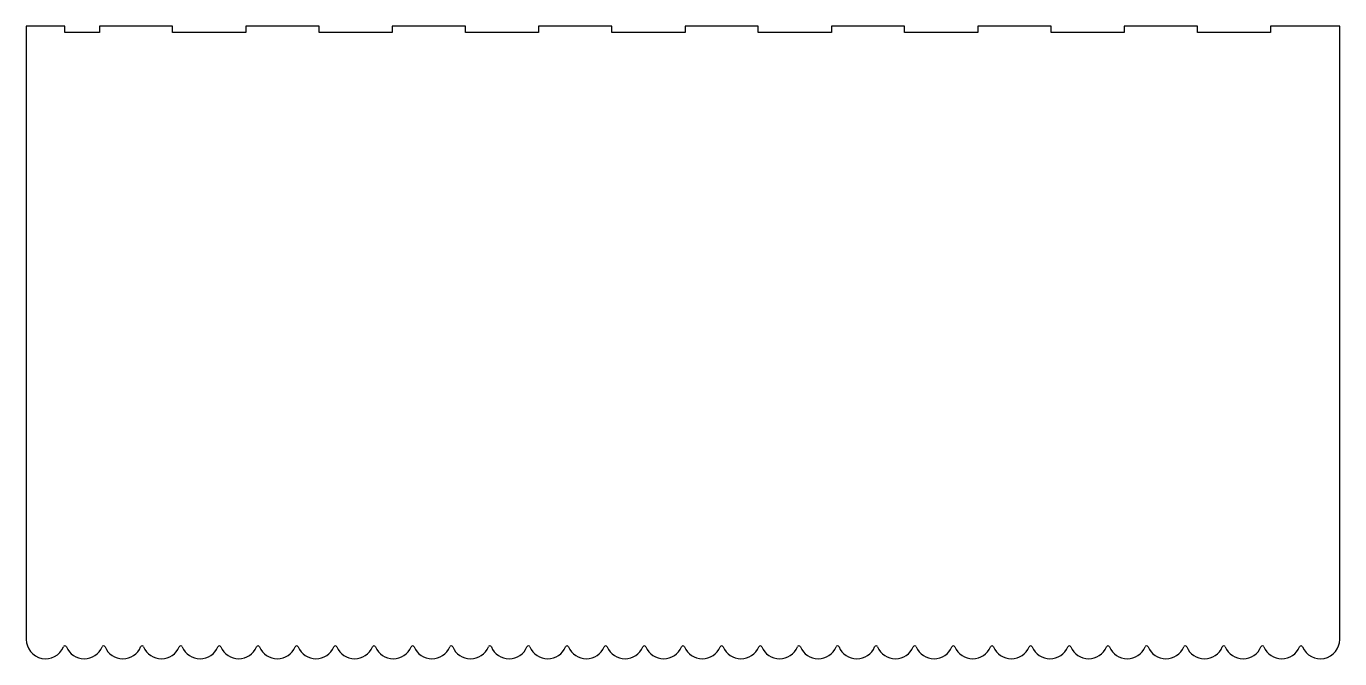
# Model space of a CAD drawing. Header units: millimetres. Extents: x 2095 to 2741, y 1426 to 1737.
import ezdxf

# ---------------------------------------------------------------- set-up
doc = ezdxf.new("R2010")
doc.units = ezdxf.units.MM

msp = doc.modelspace()

# ---------------------------------------------------------------- linework, layer by layer
for p, q in [((2113.51, 1736.83, 563.46), (2094.51, 1736.83, 563.46)), ((2094.51, 1736.83, 563.46), (2094.51, 1435.34, 563.46)), ((2113.51, 1733.83, 563.46), (2113.51, 1736.83, 563.46)), ((2130.51, 1733.83, 563.46), (2113.51, 1733.83, 563.46)), ((2166.51, 1736.83, 563.46), (2130.51, 1736.83, 563.46)), ((2130.51, 1736.83, 563.46), (2130.51, 1733.83, 563.46)), ((2166.51, 1733.83, 563.46), (2166.51, 1736.83, 563.46)), ((2202.51, 1733.83, 563.46), (2166.51, 1733.83, 563.46)), ((2238.51, 1736.83, 563.46), (2202.51, 1736.83, 563.46)), ((2202.51, 1736.83, 563.46), (2202.51, 1733.83, 563.46)), ((2238.51, 1733.83, 563.46), (2238.51, 1736.83, 563.46)), ((2274.51, 1733.83, 563.46), (2238.51, 1733.83, 563.46)), ((2310.51, 1736.83, 563.46), (2274.51, 1736.83, 563.46)), ((2274.51, 1736.83, 563.46), (2274.51, 1733.83, 563.46)), ((2310.51, 1733.83, 563.46), (2310.51, 1736.83, 563.46)), ((2346.51, 1733.83, 563.46), (2310.51, 1733.83, 563.46)), ((2382.51, 1736.83, 563.46), (2346.51, 1736.83, 563.46)), ((2346.51, 1736.83, 563.46), (2346.51, 1733.83, 563.46)), ((2382.51, 1733.83, 563.46), (2382.51, 1736.83, 563.46)), ((2418.51, 1733.83, 563.46), (2382.51, 1733.83, 563.46)), ((2454.51, 1736.83, 563.46), (2418.51, 1736.83, 563.46)), ((2418.51, 1736.83, 563.46), (2418.51, 1733.83, 563.46)), ((2454.51, 1733.83, 563.46), (2454.51, 1736.83, 563.46)), ((2490.51, 1733.83, 563.46), (2454.51, 1733.83, 563.46)), ((2526.51, 1736.83, 563.46), (2490.51, 1736.83, 563.46)), ((2490.51, 1736.83, 563.46), (2490.51, 1733.83, 563.46)), ((2526.51, 1733.83, 563.46), (2526.51, 1736.83, 563.46)), ((2562.51, 1733.83, 563.46), (2526.51, 1733.83, 563.46)), ((2598.51, 1736.83, 563.46), (2562.51, 1736.83, 563.46)), ((2562.51, 1736.83, 563.46), (2562.51, 1733.83, 563.46)), ((2598.51, 1733.83, 563.46), (2598.51, 1736.83, 563.46)), ((2634.51, 1733.83, 563.46), (2598.51, 1733.83, 563.46)), ((2670.51, 1736.83, 563.46), (2634.51, 1736.83, 563.46)), ((2634.51, 1736.83, 563.46), (2634.51, 1733.83, 563.46)), ((2670.51, 1733.83, 563.46), (2670.51, 1736.83, 563.46)), ((2706.51, 1733.83, 563.46), (2670.51, 1733.83, 563.46)), ((2740.51, 1736.83, 563.46), (2706.51, 1736.83, 563.46)), ((2706.51, 1736.83, 563.46), (2706.51, 1733.83, 563.46)), ((2740.51, 1435.34, 563.46), (2740.51, 1736.83, 563.46))]:
    msp.add_line(p, q)
for centre, radius, start, end in [((2104.01, 1435.34, 563.46), 9.5, 180, 337.26911), ((2731.01, 1435.34, 563.46), 9.5, 202.73089, 0), ((2113.51, 1431.36, 563.46), 0.8, 22.7309, 157.26911), ((2123.01, 1435.34, 563.46), 9.5, 202.7309, 337.2691), ((2132.51, 1431.36, 563.46), 0.8, 22.7309, 157.2691), ((2142.01, 1435.34, 563.46), 9.5, 202.7309, 337.2691), ((2151.51, 1431.36, 563.46), 0.8, 22.7309, 157.2691), ((2161.01, 1435.34, 563.46), 9.5, 202.7309, 337.2691), ((2170.51, 1431.36, 563.46), 0.8, 22.7309, 157.2691), ((2180.01, 1435.34, 563.46), 9.5, 202.7309, 337.2691), ((2189.51, 1431.36, 563.46), 0.8, 22.7309, 157.2691), ((2199.01, 1435.34, 563.46), 9.5, 202.7309, 337.2691), ((2208.51, 1431.36, 563.46), 0.8, 22.7309, 157.2691), ((2218.01, 1435.34, 563.46), 9.5, 202.7309, 337.2691), ((2227.51, 1431.36, 563.46), 0.8, 22.7309, 157.2691), ((2237.01, 1435.34, 563.46), 9.5, 202.7309, 337.2691), ((2246.51, 1431.36, 563.46), 0.8, 22.7309, 157.2691), ((2256.01, 1435.34, 563.46), 9.5, 202.7309, 337.2691), ((2265.51, 1431.36, 563.46), 0.8, 22.7309, 157.2691), ((2275.01, 1435.34, 563.46), 9.5, 202.7309, 337.2691), ((2284.51, 1431.36, 563.46), 0.8, 22.7309, 157.2691), ((2294.01, 1435.34, 563.46), 9.5, 202.7309, 337.2691), ((2303.51, 1431.36, 563.46), 0.8, 22.7309, 157.2691), ((2313.01, 1435.34, 563.46), 9.5, 202.7309, 337.2691), ((2322.51, 1431.36, 563.46), 0.8, 22.7309, 157.2691), ((2332.01, 1435.34, 563.46), 9.5, 202.7309, 337.2691), ((2341.51, 1431.36, 563.46), 0.8, 22.7309, 157.2691), ((2351.01, 1435.34, 563.46), 9.5, 202.7309, 337.2691), ((2360.51, 1431.36, 563.46), 0.8, 22.7309, 157.2691), ((2370.01, 1435.34, 563.46), 9.5, 202.7309, 337.2691), ((2379.51, 1431.36, 563.46), 0.8, 22.7309, 157.2691), ((2389.01, 1435.34, 563.46), 9.5, 202.7309, 337.2691), ((2398.51, 1431.36, 563.46), 0.8, 22.7309, 157.2691), ((2408.01, 1435.34, 563.46), 9.5, 202.7309, 337.2691), ((2417.51, 1431.36, 563.46), 0.8, 22.7309, 157.2691), ((2427.01, 1435.34, 563.46), 9.5, 202.7309, 337.2691), ((2436.51, 1431.36, 563.46), 0.8, 22.7309, 157.2691), ((2446.01, 1435.34, 563.46), 9.5, 202.7309, 337.2691), ((2455.51, 1431.36, 563.46), 0.8, 22.7309, 157.2691), ((2465.01, 1435.34, 563.46), 9.5, 202.7309, 337.2691), ((2474.51, 1431.36, 563.46), 0.8, 22.7309, 157.2691), ((2484.01, 1435.34, 563.46), 9.5, 202.7309, 337.2691), ((2493.51, 1431.36, 563.46), 0.8, 22.7309, 157.2691), ((2503.01, 1435.34, 563.46), 9.5, 202.7309, 337.2691), ((2512.51, 1431.36, 563.46), 0.8, 22.7309, 157.2691), ((2522.01, 1435.34, 563.46), 9.5, 202.7309, 337.2691), ((2531.51, 1431.36, 563.46), 0.8, 22.7309, 157.2691), ((2541.01, 1435.34, 563.46), 9.5, 202.7309, 337.2691), ((2550.51, 1431.36, 563.46), 0.8, 22.7309, 157.2691), ((2560.01, 1435.34, 563.46), 9.5, 202.7309, 337.2691), ((2569.51, 1431.36, 563.46), 0.8, 22.7309, 157.2691), ((2579.01, 1435.34, 563.46), 9.5, 202.7309, 337.2691), ((2588.51, 1431.36, 563.46), 0.8, 22.7309, 157.2691), ((2598.01, 1435.34, 563.46), 9.5, 202.7309, 337.2691), ((2607.51, 1431.36, 563.46), 0.8, 22.7309, 157.2691), ((2617.01, 1435.34, 563.46), 9.5, 202.7309, 337.2691), ((2626.51, 1431.36, 563.46), 0.8, 22.7309, 157.2691), ((2636.01, 1435.34, 563.46), 9.5, 202.7309, 337.2691), ((2645.51, 1431.36, 563.46), 0.8, 22.7309, 157.2691), ((2655.01, 1435.34, 563.46), 9.5, 202.7309, 337.2691), ((2664.51, 1431.36, 563.46), 0.8, 22.7309, 157.2691), ((2674.01, 1435.34, 563.46), 9.5, 202.7309, 337.2691), ((2683.51, 1431.36, 563.46), 0.8, 22.7309, 157.2691), ((2693.01, 1435.34, 563.46), 9.5, 202.7309, 337.2691), ((2702.51, 1431.36, 563.46), 0.8, 22.7309, 157.2691), ((2712.01, 1435.34, 563.46), 9.5, 202.7309, 337.2691), ((2721.51, 1431.36, 563.46), 0.8, 22.73089, 157.2691)]:
    msp.add_arc(centre, radius, start, end)

doc.saveas('drawing.dxf')
